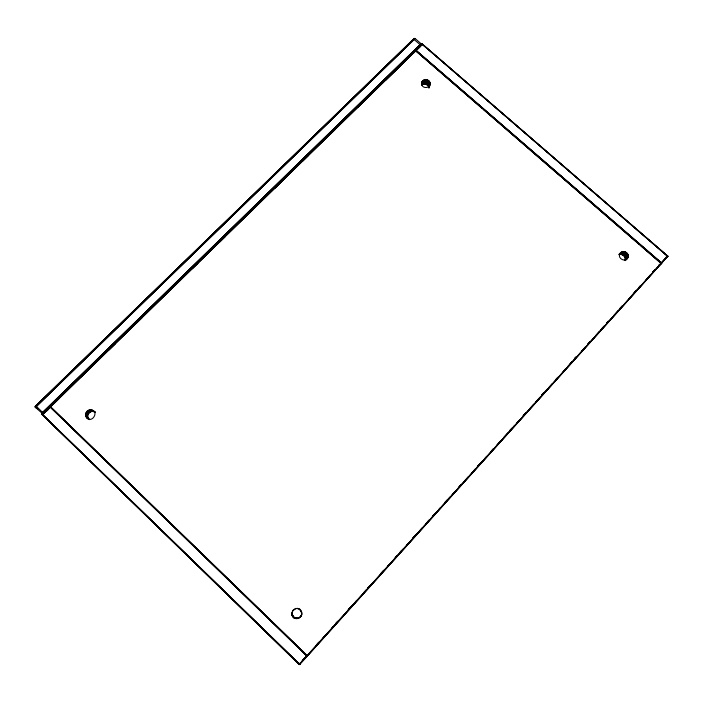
<?xml version="1.0" encoding="UTF-8"?>
<svg xmlns="http://www.w3.org/2000/svg" width="703" height="703" viewBox="0 0 703 703"><rect width="100%" height="100%" fill="white"/><g stroke="black" fill="none" stroke-linecap="round" stroke-linejoin="round"><path stroke-width="1.05" d="M300.497 662.885L299.047 664.484L299.873 664.414L307.141 656.356L307.202 655.451L307.589 655.802L661.295 263.546C661.215 262.237 660.785 263.73 661.831 263.107L667.718 256.059L299.047 664.484M429.041 87.822L428.777 85.344L430.227 83.885M422.608 80.836L421.589 85.098L423.241 84.123L425.218 83.956L426.273 79.676L425.877 84.096L428.768 86.601L430.043 82.954C429.146 77.963 420.438 79.044 421.589 84.29C422.485 89.299 431.203 88.209 430.043 82.954L428.953 87.207L430.043 82.954M87.031 416.686L87.717 416.879L85.617 415.403L87.717 416.879C84.43 415.868 90.801 421.009 87.919 418.698C83.639 416.545 85.88 409.673 90.459 409.858L92.506 411.378L95.283 412.186C90.872 408.856 84.94 415.728 89.009 419.454M299.873 664.414L42.171 414.436L421.993 44.122L422.635 44.245L416.194 50.396C415.93 50.818 415.341 50.511 416.202 50.388M292.501 611.153L295.998 608.35L293.362 609.853L292.22 611.882C289.592 623.754 308.389 617.542 299.619 609.106L301.719 613.051M420.315 44.438L420.983 45.37L413.522 39.025L414.392 39.315L413.417 39.201L415.148 38.568L421.202 43.823L421.22 45.44M428.118 82.04L425.877 84.096L425.218 83.956L426.844 81.697L426.941 79.817C428.03 81.003 430.28 87.972 429.849 82.348L429.155 83.446L429.559 81.776L427.099 84.641L429.058 82.708L427.503 84.237L427.635 85.037L429.498 83.086M301.64 614.264L301.684 613.833C301.148 620.468 290.805 619.035 292.061 612.647L291.93 613.069M622.076 251.788L619.238 254.644L624.668 253.15L625.45 251.973L625.371 253.467L626.54 255.567L625.204 257.887L625.029 260.47L627.928 257.667C630.116 252.781 621.856 248.915 619.73 253.959C617.524 258.845 625.802 262.72 627.928 257.667M429.015 83.095L429.559 81.776L428.821 82.761L429.173 81.24L428.602 82.462L428.707 80.775L428.347 82.207L428.171 80.37L428.065 81.996L427.573 80.054L427.442 81.741L426.844 81.697M292.193 615.09L294.003 617.858L292.474 616.127L292.096 614.211L292.369 615.608M35.712 405.851L35.431 407.345L43.577 414.559M301.209 615.784L301.244 615.336M429.885 83.42L428.092 85.502L429.691 83.262C428.918 86.864 423.628 81.979 427.415 80.968M300.822 616.469L300.866 616.021M301.095 611.215L299.619 609.106M300.339 617.093L300.392 616.636M425.992 82.128L426.273 79.676L426.132 81.97L426.941 79.817L427.134 81.697M299.768 617.629L299.821 617.164M624.273 251.656L622.823 253.247L624.106 251.595C619.984 253.361 626.628 258.906 628.095 255.057L625.204 257.887L623.754 255.584L621.25 254.451L624.106 251.595L623.043 253.15L624.791 251.736L624.668 253.15L625.371 253.467L626.074 252.315L625.67 253.695L626.637 252.737L625.934 253.959L627.129 253.238L626.153 254.258L627.551 253.801L626.443 254.925L627.876 254.407L626.382 256.34L628.095 255.057M299.118 618.069L299.179 617.603M626.927 253.467L624.246 256.077L626.408 253.045L623.754 255.584L625.231 253.388L623.86 254.961L623.201 255.163L623.315 254.495L624.686 252.878L622.586 254.829L624.484 252.693M298.415 618.403L298.485 617.928M297.677 618.614L297.747 618.139M427.565 81.372L426.08 82.884L425.877 84.096L428.628 81.065M298.898 609.097L298.257 608.447L299.566 609.483M429.269 85.406L428.953 87.207L429.19 85.494L428.162 84.808M296.912 618.71L296.991 618.227M426.58 81.75L426.941 79.817L426.334 81.847M296.235 618.201L296.139 618.675L293.3 616.742L292.096 614.211L293.819 617.234L296.235 618.201L293.757 617.48L295.726 618.35M429.955 83.675L428.496 85.116L428.768 86.601L428.988 85.476M429.375 84.791L429.849 82.348L429.261 83.798M295.901 608.728L297.51 608.297M426.677 83.525L426.51 84.325L428.347 82.242M43.445 414.445L41.609 413.355L421.088 43.7L420.622 45.844L421.088 43.7L41.758 413.478L421.202 43.823M420.614 45.836L421.088 43.7M429.366 84.474L429.849 82.348L429.322 84.14M421.44 84.509L422.195 81.32M422.081 84.694L423.101 80.423M422.635 84.36L423.663 80.089M423.241 84.123L424.278 79.843M423.883 83.965L424.92 79.694M424.55 83.912L425.596 79.641M427.635 85.037L429.287 82.901M428.9 88.042L430.131 83.578M429.445 86.935L430.113 84.202M428.768 86.601L429.102 85.511M625.029 253.282L625.45 251.973M626.145 256.569L625.204 257.887L625.986 256.595L624.985 257.245L625.319 256.235L626.725 254.662M624.308 253.071L624.791 251.736L623.315 253.08M426.246 83.095L428.47 80.898L425.877 84.096L425.956 82.682L427.459 81.197M425.218 83.956L425.904 82.488M667.595 255.98L660.934 263.344L667.551 256.033L421.993 44.122M624.071 251.859L621.927 254.591L623.078 254.293M624.246 256.077L626.637 253.247M623.965 253.036L624.791 251.736L623.631 253.036M42.681 414.454L42.365 414.875L422.336 44.403M295.541 618.324L294.742 618.078M626.47 256.129L627.876 254.407L626.514 255.251M626.373 254.381L624.967 255.936L624.985 257.245L627.032 254.864M301.851 661.391C302.896 658.693 307.325 656.461 307.562 654.897M306.991 655.723L302.659 660.495M622.621 253.774L624.071 252.184L621.927 254.591L624.308 252.5L621.927 254.591L623.956 252.087M623.201 255.163L625.644 252.359M623.754 255.584L625.503 253.634M622.726 253.932L624.167 252.324M659.212 265.453L661.295 263.546M626.865 253.431L624.659 256.639L626.417 254.407M542.004 394.603L543.472 392.968M574.369 358.732L575.836 357.098M606.733 322.862L608.2 321.236M317.062 644.203L318.529 642.577M335.454 623.816L336.834 622.102M348.697 609.141L350.859 606.654M367.818 587.945L369.251 586.276M380.323 574.079L383.232 570.783M395.78 556.952L397.248 555.326M400.192 552.066L401.615 550.396M415.64 534.939L412.696 538.199L416.984 533.612M427.406 521.89L428.883 520.264M432.556 516.187L434.032 514.552M445.017 502.294L447.275 499.877M459.041 486.828L461.247 484.385M477.337 466.379L479.639 463.998L477.478 466.467M491.415 450.948L493.62 448.505M509.701 430.508L512.012 428.118M525.993 412.626L523.05 415.886L526.072 412.643M542.066 394.638L544.377 392.239M555.361 379.989L557.62 377.564M570.133 363.697L571.601 362.071M574.43 358.767L576.012 357.177M587.734 344.11L589.993 341.684M601.759 328.635L603.974 326.192M606.794 322.888L608.385 321.297L606.961 322.941M620.037 308.213L622.366 305.805M633.394 293.573L636.338 290.313M639.159 287.017L640.749 285.418M652.402 272.342L654.73 269.926M315.638 645.943L319.294 641.795M322.985 637.806L324.452 636.171M331.825 627.955L333.301 626.329M335.472 623.965L338.398 620.705M348.011 610.011L352.352 605.239M355.296 601.988L356.755 600.353M363.469 592.884L366.316 589.782M367.774 588.147L370.718 584.896M380.385 574.131L384.673 569.43M387.599 566.17L389.075 564.544M394.365 558.63L397.309 555.37M400.077 552.338L403.03 549.078M406.686 545.01L408.171 543.384M419.911 530.361L422.125 527.918M426.009 523.568L429.682 519.491M432.389 516.52L436.08 512.452M438.997 509.2L440.482 507.566M445.104 502.346L450.025 496.986M452.214 494.543L454.437 492.1M458.347 487.662L461.326 484.42M464.701 480.711L468.383 476.634M471.309 473.383L472.794 471.757M473.831 470.553L475.307 468.919M480.14 463.611L482.337 461.168M484.525 458.734L486.748 456.291M490.72 451.783L493.699 448.532M497.003 444.894L500.694 440.825M503.612 437.574L507.68 433.039M509.851 430.579L512.092 428.145M513.181 426.985L514.649 425.359M516.837 422.925L519.789 419.656M530.053 408.267L533.744 404.19M535.923 401.756L540.053 397.151M542.224 394.699L544.465 392.256M546.231 390.35L547.699 388.724M549.14 387.107L552.101 383.838M555.467 380.024L558.446 376.764M563.094 371.641L566.056 368.372M568.015 366.158L571.688 362.08M574.588 358.82L576.838 356.377M581.451 351.298L585.669 346.588M587.831 344.136L590.081 341.693M595.432 335.814L599.07 331.763M600.388 330.278L604.062 326.201M613.763 315.48L618.042 310.7M620.204 308.257L622.463 305.805M628.473 299.188L636.435 290.313M639.335 287.052L640.925 285.365M646.066 279.671L650.416 274.82M652.577 272.377L654.88 269.908M307.387 655.653L661.198 263.317M307.483 655.732L661.259 263.432L415.596 50.66M299.047 664.484L300.453 662.938M622.673 253.361L624.141 251.753M623.579 254.723L624.985 253.185M624.141 255.207L625.538 253.669M625.626 256.454L627.076 254.873M623.315 254.495L624.73 252.948M625.319 256.235L626.768 254.679M626.522 255.866L627.876 254.407L626.54 255.567M624.563 255.576L626.698 253.291M427.222 84L429.348 81.794M427.099 84.641L426.941 83.754L429.085 81.539M658.808 265.18L661.356 262.913L661.022 263.256M618.798 254.556L620.916 252.412M619.888 254.477L622.735 251.621M620.564 254.407L623.412 251.551M415.148 38.568L35.431 407.345L414.867 38.419M426.08 82.884L427.573 81.416M426.449 83.305L428.654 81.126M426.941 83.754L429.129 81.601M427.776 84.474L429.331 82.945M41.934 413.575L43.735 413.487M429.533 83.121L427.969 84.641L428.092 85.502M42.118 413.663L421.361 44.148M42.329 413.716L421.405 44.342M42.549 413.751L421.413 44.544M42.997 413.751L415.552 50.66M417.046 49.201L421.369 44.992M43.226 413.707L416.299 50.098M418.654 47.795L420.227 46.266M46.161 411.273C47.953 411.07 51.134 404.963 50.15 407.178L50.73 406.817L42.452 414.717M53.982 403.548L59.483 398.179M81.486 376.729L87.778 370.604M109 349.918L115.283 343.793M136.505 323.108L142.006 317.738M164.801 295.524L169.52 290.928M192.314 268.713L197.815 263.353M219.819 241.902L225.32 236.533M247.324 215.083L252.834 209.722M274.838 188.272L281.121 182.147M302.343 161.462L308.635 155.328M330.638 133.878L335.357 129.282M358.152 107.067L371.509 94.044M385.657 80.256L399.805 66.469M413.162 53.437L416.308 50.379M625.319 258.546L628.218 255.725M625.327 259.205L628.227 256.393M35.405 406.114L413.812 38.744M35.168 406.58L414.348 38.437M414.524 38.393L35.15 406.738L37.953 408.434M414.7 38.393L35.168 406.905L37.971 408.601M35.308 407.204L415.016 38.48M625.231 259.855L628.13 257.043M625.301 260.611L626.742 259.214M429.814 83.552L428.338 84.966L428.479 86.03L428.496 85.116L429.99 83.692M415.983 50.634L420.429 46.407M48.533 408.9L42.672 414.462L42.321 414.111M50.15 407.178L50.73 406.817M87.655 417.784L87.137 416.853L89 419.401L87.269 417.072M665.934 257.403L667.657 256.015M666.066 257.491L667.718 256.059M666.119 257.544L667.85 256.349L422.178 44.025M666.18 257.843L667.832 256.41M658.746 265.506L661.831 263.107L415.807 50.159L661.699 263.212M624.985 257.245L625.819 256.551M621.25 254.451L622.586 253.484M292.263 615.336L292.14 614.888M626.329 254.591L627.551 253.801M295.339 618.122L296.139 618.675L295.84 618.35M49.939 406.729L307.246 656.198M292.22 614.976L292.483 615.582M299.39 664.607L42.162 414.524M90.459 409.858C99.931 410.244 92.401 423.83 86.917 417.942L87.357 418.162L85.784 416.114L86.856 416.563L85.617 415.403M295.075 618.016L295.568 618.209M297.431 608.675L298.186 608.824M86.794 416.607L85.784 416.114L86.785 417.081M87.409 417.345L87.875 417.582M37.285 408.452L35.431 407.345L37.294 408.469M35.22 407.055L38.032 408.751M86.759 416.721L85.784 416.114L86.75 416.879M85.573 414.673L87.673 416.15M85.652 413.935L87.743 415.429M85.836 413.215L87.928 414.708M86.135 412.529L88.227 414.032M86.548 411.888L88.631 413.399M87.04 411.317L89.123 412.837M87.629 410.824L89.694 412.345M88.27 410.429L90.344 411.949M88.973 410.121L91.038 411.65M89.712 409.937L91.759 411.457M91.214 409.893L93.253 411.422M92.629 410.306L95.283 412.186M91.944 410.042L93.974 411.571M89.615 419.638L88.815 419.041L89.29 419.506M36.354 406.431L35.765 405.763L43.665 413.434M422.389 44.061L667.815 256.173M422.055 44.069L667.762 256.533M415.71 50.396L661.541 263.291M415.693 50.484L661.444 263.317M415.737 50.897L482.03 108.385M483.717 109.773L560.713 176.541M562.409 177.929L639.44 244.644M641.092 246.085L661.031 263.353M86.056 416.782L86.97 417.591M43.226 413.074L42.54 412.441M294.082 617.717L294.671 618.245M50.537 406.721L307.281 655.627M50.221 406.668L307.316 655.917M50.124 406.677L307.308 656.013M49.86 406.773L307.141 656.356M42.259 414.19L299.803 664.476M42.189 414.348L299.654 664.572M42.198 414.717L299.302 664.599M661.092 263.203L661.251 263.695M427.573 80.054L427.758 81.838M624.036 251.999L622.568 253.625L624.027 252.026"/></g></svg>
